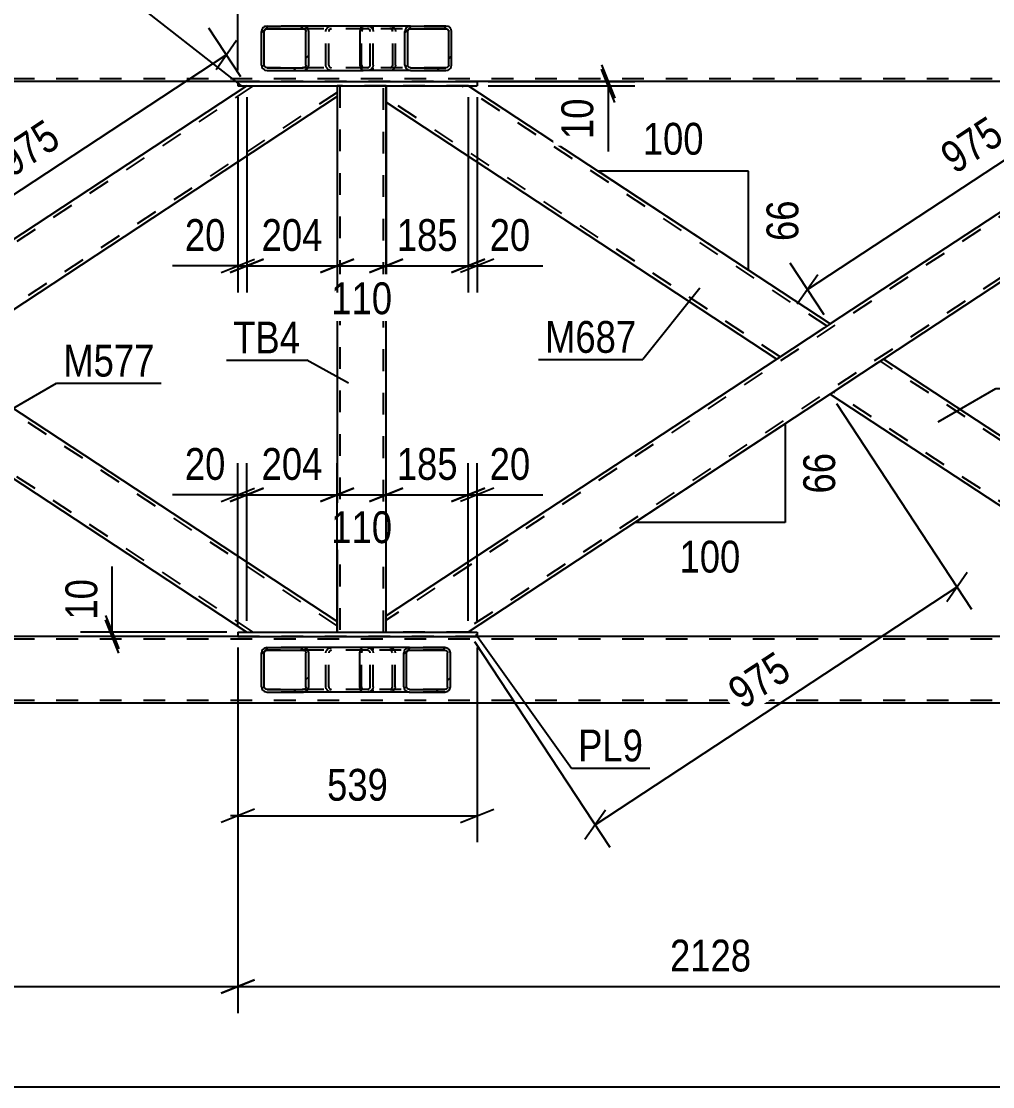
# Model space of a CAD drawing. Header units: millimetres. Extents: x -808 to 381, y -747 to 94.
# Drawn here: x -640.4 to -552.9, y -474.7 to -378.7 of the extents above; entities that cross this region are included whole.
import ezdxf

# ---------------------------------------------------------------- set-up
doc = ezdxf.new("R2010")
doc.units = ezdxf.units.MM
doc.linetypes.add('DXK_LINE_DOT2', pattern=[3.9198, 1.9599, -1.9599])
doc.styles.add('Arial Narrow', font='ARIALN.TTF', dxfattribs={"height": 0.2})

# ---------------------------------------------------------------- blocks, each defined once
blk = doc.blocks.new('Part-232923327-73583 - 73514')
at = {"linetype": 'Continuous'}
h = blk.add_hatch(dxfattribs=at)
h.set_pattern_fill('', scale=0.7, style=0, pattern_type=0)
h.set_pattern_definition([(45, (-605.8997, -438.8263), (-1.57154, 1.57154), [])])
h.paths.add_polyline_path([(-605.938, -438.643), (-605.9, -438.826), (-605.791, -438.982), (-605.628, -439.086), (-605.435, -439.123), (-602.251, -439.123), (-602.059, -439.086), (-601.895, -438.982), (-601.786, -438.826), (-601.748, -438.643), (-601.748, -435.603), (-601.786, -435.419), (-601.895, -435.263), (-602.059, -435.159), (-602.251, -435.123), (-605.435, -435.123), (-605.628, -435.159), (-605.791, -435.263), (-605.9, -435.419), (-605.938, -435.603)])
h.paths.add_polyline_path([(-605.667, -435.511), (-605.613, -435.433), (-605.531, -435.381), (-605.435, -435.363), (-602.251, -435.363), (-602.155, -435.381), (-602.073, -435.433), (-602.019, -435.511), (-602, -435.603), (-602, -438.643), (-602.019, -438.734), (-602.073, -438.812), (-602.155, -438.864), (-602.251, -438.883), (-605.435, -438.883), (-605.531, -438.864), (-605.613, -438.812), (-605.667, -438.734), (-605.687, -438.643), (-605.687, -435.603)])
at = {"color": 2, "linetype": 'Continuous'}
for p, q in [((-609.889, -435.603), (-609.868, -435.419)), ((-609.889, -438.643), (-609.889, -435.603)), ((-609.868, -435.419), (-609.81, -435.263)), ((-609.81, -435.263), (-609.722, -435.159)), ((-609.722, -435.159), (-609.618, -435.123)), ((-605.435, -435.123), (-609.618, -435.123)), ((-605.9, -435.419), (-605.938, -435.603)), ((-605.938, -438.643), (-605.938, -435.603)), ((-605.687, -435.603), (-605.667, -435.511)), ((-605.687, -438.643), (-605.687, -435.603)), ((-605.667, -435.511), (-605.613, -435.433)), ((-605.435, -435.123), (-605.628, -435.159)), ((-605.613, -435.433), (-605.531, -435.381)), ((-605.531, -435.381), (-605.435, -435.363)), ((-605.435, -435.123), (-602.251, -435.123)), ((-605.435, -435.363), (-602.251, -435.363)), ((-602.059, -435.159), (-602.251, -435.123)), ((-602.251, -435.363), (-602.155, -435.381)), ((-602.155, -435.381), (-602.073, -435.433)), ((-602.073, -435.433), (-602.019, -435.511)), ((-602.019, -435.511), (-602, -435.603)), ((-602, -438.643), (-602, -435.603)), ((-601.748, -435.603), (-601.786, -435.419)), ((-601.748, -438.643), (-601.748, -435.603)), ((-609.868, -438.826), (-609.889, -438.643)), ((-609.81, -438.982), (-609.868, -438.826)), ((-609.722, -439.086), (-609.81, -438.982)), ((-609.618, -439.123), (-609.722, -439.086)), ((-605.435, -439.123), (-609.618, -439.123)), ((-605.938, -438.643), (-605.9, -438.826)), ((-605.667, -438.734), (-605.687, -438.643)), ((-605.613, -438.812), (-605.667, -438.734)), ((-605.628, -439.086), (-605.435, -439.123)), ((-605.531, -438.864), (-605.613, -438.812)), ((-605.435, -438.883), (-605.531, -438.864)), ((-605.435, -438.883), (-602.251, -438.883)), ((-605.435, -439.123), (-602.251, -439.123)), ((-602.155, -438.864), (-602.251, -438.883)), ((-602.251, -439.123), (-602.059, -439.086)), ((-602.073, -438.812), (-602.155, -438.864)), ((-602.019, -438.734), (-602.073, -438.812)), ((-602, -438.643), (-602.019, -438.734)), ((-601.786, -438.826), (-601.748, -438.643))]:
    blk.add_line(p, q, dxfattribs=at)
at = {"color": 7, "linetype": 'DXK_LINE_DOT2'}
for p, q in [((-609.743, -435.511), (-609.754, -435.603)), ((-609.754, -438.643), (-609.754, -435.603)), ((-609.714, -435.433), (-609.743, -435.511)), ((-609.67, -435.381), (-609.714, -435.433)), ((-609.618, -435.363), (-609.67, -435.381)), ((-602.251, -435.363), (-609.618, -435.363)), ((-608.706, -435.363), (-608.706, -435.123)), ((-607.215, -435.123), (-607.023, -435.159)), ((-607.119, -435.381), (-607.215, -435.363)), ((-607.037, -435.433), (-607.119, -435.381)), ((-606.983, -435.511), (-607.037, -435.433)), ((-606.964, -435.603), (-606.983, -435.511)), ((-606.964, -438.643), (-606.964, -435.603)), ((-606.751, -435.419), (-606.712, -435.603)), ((-606.712, -438.643), (-606.712, -435.603)), ((-602.251, -435.123), (-605.435, -435.123)), ((-609.754, -438.643), (-609.743, -438.734)), ((-609.743, -438.734), (-609.714, -438.812)), ((-609.714, -438.812), (-609.67, -438.864)), ((-609.67, -438.864), (-609.618, -438.883)), ((-602.251, -438.883), (-609.618, -438.883)), ((-608.706, -439.123), (-608.706, -438.883)), ((-607.215, -438.883), (-607.119, -438.864)), ((-607.023, -439.086), (-607.215, -439.123)), ((-607.119, -438.864), (-607.037, -438.812)), ((-607.037, -438.812), (-606.983, -438.734)), ((-606.983, -438.734), (-606.964, -438.643)), ((-606.712, -438.643), (-606.751, -438.826)), ((-602.251, -439.123), (-605.435, -439.123))]:
    blk.add_line(p, q, dxfattribs=at)
for centre, start, end in [((-607.201, -435.618), 23.84941, 68.80591), ((-607.201, -438.627), 291.1941, 336.1506)]:
    blk.add_arc(centre, 0.492, start, end, dxfattribs=at)
at = {"color": 2, "linetype": 'Continuous'}
for centre, start, end in [((-605.45, -435.618), 111.1941, 156.1506), ((-602.236, -435.618), 23.84941, 68.80591), ((-605.45, -438.627), 203.84941, 248.80591), ((-602.236, -438.627), 291.1941, 336.1506)]:
    blk.add_arc(centre, 0.492, start, end, dxfattribs=at)
blk = doc.blocks.new('Part-232923327-73606 - 73514')
at = {"color": 7, "linetype": 'DXK_LINE_DOT2'}
for p, q in [((-607.53, -384.524), (-607.53, -385.978)), ((-600.134, -384.524), (-607.53, -384.524)), ((-567.831, -406.155), (-600.716, -384.524)), ((-572.052, -408.932), (-607.53, -385.595)), ((-567.584, -405.993), (-568.122, -406.347)), ((-572.052, -408.932), (-572.03, -408.917))]:
    blk.add_line(p, q, dxfattribs=at)
at = {"color": 2, "linetype": 'Continuous'}
for p, q in [((-567.539, -405.964), (-600.134, -384.524)), ((-607.53, -385.978), (-572.343, -409.123)), ((-567.539, -405.964), (-568.122, -406.347)), ((-568.122, -406.347), (-572.343, -409.123))]:
    blk.add_line(p, q, dxfattribs=at)
blk = doc.blocks.new('Part-232923327-73547 - 73514')
at = {"color": 7, "linetype": 'DXK_LINE_DOT2'}
for p, q in [((-534.363, -384.524), (-607.53, -432.652)), ((-525.92, -384.524), (-600.715, -433.723)), ((-525.337, -384.524), (-534.945, -384.524)), ((-567.539, -405.964), (-572.343, -409.123)), ((-562.736, -409.123), (-567.539, -412.283)), ((-607.53, -433.723), (-607.53, -432.268)), ((-600.133, -433.723), (-607.53, -433.723))]:
    blk.add_line(p, q, dxfattribs=at)
at = {"color": 2, "linetype": 'Continuous'}
for p, q in [((-534.945, -384.524), (-567.539, -405.964)), ((-525.337, -384.524), (-562.736, -409.123)), ((-572.343, -409.123), (-607.53, -432.268)), ((-567.539, -412.283), (-600.133, -433.723))]:
    blk.add_line(p, q, dxfattribs=at)
blk = doc.blocks.new('Part-232923327-73548 - 73514')
at = {"color": 2, "linetype": 'Continuous'}
for p, q in [((-563.318, -409.506), (-567.539, -412.283)), ((-562.736, -409.123), (-563.318, -409.506)), ((-525.338, -433.723), (-562.736, -409.123)), ((-567.539, -412.283), (-534.946, -433.723))]:
    blk.add_line(p, q, dxfattribs=at)
at = {"color": 7, "linetype": 'DXK_LINE_DOT2'}
for p, q in [((-525.92, -433.723), (-563.027, -409.315)), ((-567.248, -412.092), (-567.226, -412.077)), ((-534.364, -433.723), (-567.248, -412.092)), ((-525.338, -433.723), (-534.946, -433.723))]:
    blk.add_line(p, q, dxfattribs=at)
blk = doc.blocks.new('Part-232923327-73549 - 73514')
at = {"color": 7, "linetype": 'DXK_LINE_DOT2'}
for p, q in [((-619.497, -384.524), (-694.293, -433.723)), ((-620.079, -384.524), (-611.93, -384.524)), ((-611.93, -384.524), (-611.93, -385.483)), ((-611.93, -385.1), (-685.849, -433.723)), ((-652.674, -405.964), (-657.478, -409.123)), ((-647.87, -409.123), (-652.674, -412.283)), ((-685.267, -433.723), (-694.875, -433.723))]:
    blk.add_line(p, q, dxfattribs=at)
at = {"color": 2, "linetype": 'Continuous'}
for p, q in [((-620.079, -384.524), (-652.674, -405.964)), ((-611.93, -385.483), (-647.87, -409.123)), ((-657.478, -409.123), (-694.875, -433.723)), ((-652.674, -412.283), (-685.267, -433.723))]:
    blk.add_line(p, q, dxfattribs=at)
blk = doc.blocks.new('Part-232923327-73550 - 73514')
at = {"color": 2, "linetype": 'Continuous'}
for p, q in [((-648.452, -409.507), (-652.674, -412.283)), ((-647.87, -409.123), (-648.452, -409.507)), ((-611.93, -432.764), (-647.87, -409.123)), ((-652.674, -412.283), (-620.08, -433.723))]:
    blk.add_line(p, q, dxfattribs=at)
at = {"color": 7, "linetype": 'DXK_LINE_DOT2'}
for p, q in [((-611.93, -433.147), (-648.161, -409.315)), ((-652.383, -412.092), (-652.36, -412.077)), ((-619.498, -433.723), (-652.383, -412.092)), ((-611.93, -433.723), (-611.93, -432.764)), ((-620.08, -433.723), (-611.93, -433.723))]:
    blk.add_line(p, q, dxfattribs=at)
blk = doc.blocks.new('Part-232923327-73553 - 73514')
at = {"color": 2, "linetype": 'Continuous'}
for p, q in [((-611.93, -384.524), (-611.93, -433.723)), ((-607.53, -433.723), (-607.53, -384.524))]:
    blk.add_line(p, q, dxfattribs=at)
at = {"color": 7, "linetype": 'DXK_LINE_DOT2'}
for p, q in [((-607.53, -384.524), (-611.93, -384.524)), ((-611.69, -384.524), (-611.69, -433.723)), ((-607.77, -433.723), (-607.77, -384.524)), ((-611.93, -433.723), (-607.53, -433.723))]:
    blk.add_line(p, q, dxfattribs=at)
blk = doc.blocks.new('Part-232923327-73558 - 73514')
at = {"linetype": 'Continuous'}
h = blk.add_hatch(dxfattribs=at)
h.set_pattern_fill('', scale=0.7, style=0, pattern_type=0)
h.set_pattern_definition([(45, (-618.7207, -382.8274), (-1.57154, 1.57154), [])])
h.paths.add_polyline_path([(-618.76, -382.644), (-618.721, -382.827), (-618.61, -382.983), (-618.444, -383.087), (-618.249, -383.124), (-615.014, -383.124), (-614.818, -383.087), (-614.652, -382.983), (-614.542, -382.827), (-614.503, -382.644), (-614.503, -379.604), (-614.542, -379.42), (-614.652, -379.264), (-614.818, -379.16), (-615.014, -379.124), (-618.249, -379.124), (-618.444, -379.16), (-618.61, -379.264), (-618.721, -379.42), (-618.76, -379.604)])
h.paths.add_polyline_path([(-618.485, -379.512), (-618.429, -379.434), (-618.347, -379.382), (-618.249, -379.364), (-615.014, -379.364), (-614.916, -379.382), (-614.833, -379.434), (-614.778, -379.512), (-614.758, -379.604), (-614.758, -382.644), (-614.778, -382.736), (-614.833, -382.813), (-614.916, -382.865), (-615.014, -382.884), (-618.249, -382.884), (-618.347, -382.865), (-618.429, -382.813), (-618.485, -382.736), (-618.504, -382.644), (-618.504, -379.604)])
at = {"color": 2, "linetype": 'Continuous'}
for p, q in [((-618.721, -379.42), (-618.76, -379.604)), ((-618.76, -382.644), (-618.76, -379.604)), ((-618.504, -379.604), (-618.485, -379.512)), ((-618.504, -382.644), (-618.504, -379.604)), ((-618.485, -379.512), (-618.429, -379.434)), ((-618.249, -379.124), (-618.444, -379.16)), ((-618.429, -379.434), (-618.347, -379.382)), ((-618.347, -379.382), (-618.249, -379.364)), ((-618.249, -379.124), (-615.014, -379.124)), ((-618.249, -379.364), (-615.014, -379.364)), ((-609.603, -379.124), (-615.014, -379.124)), ((-614.818, -379.16), (-615.014, -379.124)), ((-615.014, -379.364), (-614.916, -379.382)), ((-614.916, -379.382), (-614.833, -379.434)), ((-614.833, -379.434), (-614.778, -379.512)), ((-614.778, -379.512), (-614.758, -379.604)), ((-614.758, -382.644), (-614.758, -379.604)), ((-614.503, -379.604), (-614.542, -379.42)), ((-614.503, -382.644), (-614.503, -379.604)), ((-618.76, -382.644), (-618.721, -382.827)), ((-618.485, -382.736), (-618.504, -382.644)), ((-618.429, -382.813), (-618.485, -382.736)), ((-618.347, -382.865), (-618.429, -382.813)), ((-618.249, -382.884), (-618.347, -382.865)), ((-618.249, -382.884), (-615.014, -382.884)), ((-614.916, -382.865), (-615.014, -382.884)), ((-614.833, -382.813), (-614.916, -382.865)), ((-614.778, -382.736), (-614.833, -382.813)), ((-614.758, -382.644), (-614.778, -382.736)), ((-614.542, -382.827), (-614.503, -382.644)), ((-618.444, -383.087), (-618.249, -383.124)), ((-618.249, -383.124), (-615.014, -383.124)), ((-615.014, -383.124), (-614.818, -383.087)), ((-615.014, -383.124), (-609.603, -383.124))]:
    blk.add_line(p, q, dxfattribs=at)
at = {"color": 7, "linetype": 'DXK_LINE_DOT2'}
for p, q in [((-615.014, -379.124), (-618.249, -379.124)), ((-609.217, -379.364), (-618.249, -379.364)), ((-612.963, -379.604), (-612.924, -379.42)), ((-612.963, -382.644), (-612.963, -379.604)), ((-612.688, -379.512), (-612.707, -379.604)), ((-612.707, -382.644), (-612.707, -379.604)), ((-612.632, -379.434), (-612.688, -379.512)), ((-612.647, -379.16), (-612.452, -379.124)), ((-612.632, -379.434), (-612.61, -379.42)), ((-612.61, -379.42), (-612.549, -379.382)), ((-612.549, -379.382), (-612.452, -379.364)), ((-609.217, -379.124), (-609.603, -379.124)), ((-609.217, -379.124), (-609.021, -379.16)), ((-609.119, -379.382), (-609.217, -379.364)), ((-609.036, -379.434), (-609.119, -379.382)), ((-608.981, -379.512), (-609.036, -379.434)), ((-608.961, -379.604), (-608.981, -379.512)), ((-608.961, -382.644), (-608.961, -379.604)), ((-608.745, -379.42), (-608.706, -379.604)), ((-608.706, -382.644), (-608.706, -379.604)), ((-609.217, -382.884), (-618.249, -382.884)), ((-612.924, -382.827), (-612.963, -382.644)), ((-612.707, -382.644), (-612.688, -382.736)), ((-612.688, -382.736), (-612.632, -382.813)), ((-612.632, -382.813), (-612.61, -382.827)), ((-612.61, -382.827), (-612.549, -382.865)), ((-612.549, -382.865), (-612.452, -382.884)), ((-609.217, -382.884), (-609.119, -382.865)), ((-609.119, -382.865), (-609.036, -382.813)), ((-609.036, -382.813), (-608.981, -382.736)), ((-608.981, -382.736), (-608.961, -382.644)), ((-608.706, -382.644), (-608.745, -382.827)), ((-618.249, -383.124), (-615.014, -383.124)), ((-612.452, -383.124), (-612.647, -383.087)), ((-609.217, -383.124), (-609.603, -383.124)), ((-609.021, -383.087), (-609.217, -383.124))]:
    blk.add_line(p, q, dxfattribs=at)
at = {"color": 2, "linetype": 'Continuous'}
for centre, start, end in [((-618.268, -379.624), 110.75832, 155.68005), ((-614.994, -379.624), 24.31996, 69.24169), ((-618.268, -382.623), 204.31996, 249.24169), ((-614.994, -382.623), 290.75832, 335.68005)]:
    blk.add_arc(centre, 0.496, start, end, dxfattribs=at)
at = {"color": 7, "linetype": 'DXK_LINE_DOT2'}
for centre, start, end in [((-612.471, -379.624), 110.75832, 155.68005), ((-609.197, -379.624), 24.31996, 69.24169), ((-612.471, -382.623), 204.31996, 249.24169), ((-609.197, -382.623), 290.75832, 335.68005)]:
    blk.add_arc(centre, 0.496, start, end, dxfattribs=at)
blk = doc.blocks.new('Part-232923327-73564 - 73514')
at = {"linetype": 'Continuous'}
h = blk.add_hatch(dxfattribs=at)
h.set_pattern_fill('', scale=0.7, style=0, pattern_type=0)
h.set_pattern_definition([(45, (-605.8001, -382.8274), (-1.57154, 1.57154), [])])
h.paths.add_polyline_path([(-605.838, -382.644), (-605.8, -382.827), (-605.691, -382.983), (-605.528, -383.087), (-605.335, -383.124), (-602.146, -383.124), (-601.953, -383.087), (-601.79, -382.983), (-601.68, -382.827), (-601.642, -382.644), (-601.642, -379.604), (-601.68, -379.42), (-601.79, -379.264), (-601.953, -379.16), (-602.146, -379.124), (-605.335, -379.124), (-605.528, -379.16), (-605.691, -379.264), (-605.8, -379.42), (-605.838, -379.604)])
h.paths.add_polyline_path([(-605.568, -379.512), (-605.513, -379.434), (-605.431, -379.382), (-605.335, -379.364), (-602.146, -379.364), (-602.049, -379.382), (-601.968, -379.434), (-601.913, -379.512), (-601.894, -379.604), (-601.894, -382.644), (-601.913, -382.736), (-601.968, -382.813), (-602.049, -382.865), (-602.146, -382.884), (-605.335, -382.884), (-605.431, -382.865), (-605.513, -382.813), (-605.568, -382.736), (-605.587, -382.644), (-605.587, -379.604)])
at = {"color": 2, "linetype": 'Continuous'}
for p, q in [((-609.873, -379.604), (-609.852, -379.42)), ((-609.873, -382.644), (-609.873, -379.604)), ((-609.852, -379.42), (-609.794, -379.264)), ((-609.794, -379.264), (-609.706, -379.16)), ((-609.706, -379.16), (-609.603, -379.124)), ((-605.335, -379.124), (-609.603, -379.124)), ((-605.8, -379.42), (-605.838, -379.604)), ((-605.838, -382.644), (-605.838, -379.604)), ((-605.587, -379.604), (-605.568, -379.512)), ((-605.587, -382.644), (-605.587, -379.604)), ((-605.568, -379.512), (-605.513, -379.434)), ((-605.335, -379.124), (-605.528, -379.16)), ((-605.513, -379.434), (-605.431, -379.382)), ((-605.431, -379.382), (-605.335, -379.364)), ((-605.335, -379.124), (-602.146, -379.124)), ((-605.335, -379.364), (-602.146, -379.364)), ((-601.953, -379.16), (-602.146, -379.124)), ((-602.146, -379.364), (-602.049, -379.382)), ((-602.049, -379.382), (-601.968, -379.434)), ((-601.968, -379.434), (-601.913, -379.512)), ((-601.913, -379.512), (-601.894, -379.604)), ((-601.894, -382.644), (-601.894, -379.604)), ((-601.642, -379.604), (-601.68, -379.42)), ((-601.642, -382.644), (-601.642, -379.604)), ((-609.852, -382.827), (-609.873, -382.644)), ((-609.794, -382.983), (-609.852, -382.827)), ((-605.838, -382.644), (-605.8, -382.827)), ((-605.568, -382.736), (-605.587, -382.644)), ((-605.513, -382.813), (-605.568, -382.736)), ((-605.431, -382.865), (-605.513, -382.813)), ((-605.335, -382.884), (-605.431, -382.865)), ((-605.335, -382.884), (-602.146, -382.884)), ((-602.049, -382.865), (-602.146, -382.884)), ((-601.968, -382.813), (-602.049, -382.865)), ((-601.913, -382.736), (-601.968, -382.813)), ((-601.894, -382.644), (-601.913, -382.736)), ((-601.68, -382.827), (-601.642, -382.644)), ((-609.706, -383.087), (-609.794, -382.983)), ((-609.603, -383.124), (-609.706, -383.087)), ((-605.335, -383.124), (-609.603, -383.124)), ((-605.528, -383.087), (-605.335, -383.124)), ((-605.335, -383.124), (-602.146, -383.124)), ((-602.146, -383.124), (-601.953, -383.087))]:
    blk.add_line(p, q, dxfattribs=at)
at = {"color": 7, "linetype": 'DXK_LINE_DOT2'}
for p, q in [((-609.728, -379.512), (-609.738, -379.604)), ((-609.738, -382.644), (-609.738, -379.604)), ((-609.699, -379.434), (-609.728, -379.512)), ((-609.655, -379.382), (-609.699, -379.434)), ((-609.603, -379.364), (-609.655, -379.382)), ((-602.146, -379.364), (-609.603, -379.364)), ((-608.706, -379.364), (-608.706, -379.124)), ((-607.196, -379.124), (-607.004, -379.16)), ((-607.1, -379.382), (-607.196, -379.364)), ((-607.018, -379.434), (-607.1, -379.382)), ((-606.964, -379.512), (-607.018, -379.434)), ((-606.945, -379.604), (-606.964, -379.512)), ((-606.945, -382.644), (-606.945, -379.604)), ((-606.731, -379.42), (-606.693, -379.604)), ((-606.693, -382.644), (-606.693, -379.604)), ((-602.146, -379.124), (-605.335, -379.124)), ((-609.738, -382.644), (-609.728, -382.736)), ((-609.728, -382.736), (-609.699, -382.813)), ((-609.699, -382.813), (-609.655, -382.865)), ((-609.655, -382.865), (-609.603, -382.884)), ((-602.146, -382.884), (-609.603, -382.884)), ((-608.706, -383.124), (-608.706, -382.884)), ((-607.196, -382.884), (-607.1, -382.865)), ((-607.1, -382.865), (-607.018, -382.813)), ((-607.018, -382.813), (-606.964, -382.736)), ((-606.964, -382.736), (-606.945, -382.644)), ((-606.693, -382.644), (-606.731, -382.827)), ((-607.004, -383.087), (-607.196, -383.124)), ((-602.146, -383.124), (-605.335, -383.124))]:
    blk.add_line(p, q, dxfattribs=at)
for centre, start, end in [((-607.181, -379.619), 23.89515, 68.84869), ((-607.181, -382.628), 291.15132, 336.10486)]:
    blk.add_arc(centre, 0.492, start, end, dxfattribs=at)
at = {"color": 2, "linetype": 'Continuous'}
for centre, start, end in [((-605.35, -379.619), 111.15132, 156.10486), ((-602.131, -379.619), 23.89515, 68.84869), ((-605.35, -382.628), 203.89515, 248.84869), ((-602.131, -382.628), 291.15132, 336.10486)]:
    blk.add_arc(centre, 0.492, start, end, dxfattribs=at)
blk = doc.blocks.new('Part-232923327-73576 - 73514')
at = {"linetype": 'Continuous'}
h = blk.add_hatch(dxfattribs=at)
h.set_pattern_fill('', scale=0.7, style=0, pattern_type=0)
h.set_pattern_definition([(45, (-618.7203, -438.8263), (-1.57154, 1.57154), [])])
h.paths.add_polyline_path([(-618.759, -438.643), (-618.72, -438.826), (-618.61, -438.982), (-618.444, -439.086), (-618.248, -439.123), (-615.013, -439.123), (-614.818, -439.086), (-614.652, -438.982), (-614.541, -438.826), (-614.502, -438.643), (-614.502, -435.603), (-614.541, -435.419), (-614.652, -435.263), (-614.818, -435.159), (-615.013, -435.123), (-618.248, -435.123), (-618.444, -435.159), (-618.61, -435.263), (-618.72, -435.419), (-618.759, -435.603)])
h.paths.add_polyline_path([(-618.484, -435.511), (-618.429, -435.433), (-618.346, -435.381), (-618.248, -435.363), (-615.013, -435.363), (-614.916, -435.381), (-614.833, -435.433), (-614.777, -435.511), (-614.758, -435.603), (-614.758, -438.643), (-614.777, -438.734), (-614.833, -438.812), (-614.916, -438.864), (-615.013, -438.883), (-618.248, -438.883), (-618.346, -438.864), (-618.429, -438.812), (-618.484, -438.734), (-618.504, -438.643), (-618.504, -435.603)])
at = {"color": 2, "linetype": 'Continuous'}
for p, q in [((-618.72, -435.419), (-618.759, -435.603)), ((-618.759, -438.643), (-618.759, -435.603)), ((-618.504, -435.603), (-618.484, -435.511)), ((-618.504, -438.643), (-618.504, -435.603)), ((-618.484, -435.511), (-618.429, -435.433)), ((-618.248, -435.123), (-618.444, -435.159)), ((-618.429, -435.433), (-618.346, -435.381)), ((-618.346, -435.381), (-618.248, -435.363)), ((-618.248, -435.123), (-615.013, -435.123)), ((-618.248, -435.363), (-615.013, -435.363)), ((-609.618, -435.123), (-615.013, -435.123)), ((-614.818, -435.159), (-615.013, -435.123)), ((-615.013, -435.363), (-614.916, -435.381)), ((-614.916, -435.381), (-614.833, -435.433)), ((-614.833, -435.433), (-614.777, -435.511)), ((-614.777, -435.511), (-614.758, -435.603)), ((-614.758, -438.643), (-614.758, -435.603)), ((-614.502, -435.603), (-614.541, -435.419)), ((-614.502, -438.643), (-614.502, -435.603)), ((-618.759, -438.643), (-618.72, -438.826)), ((-618.484, -438.734), (-618.504, -438.643)), ((-618.429, -438.812), (-618.484, -438.734)), ((-618.444, -439.086), (-618.248, -439.123)), ((-618.346, -438.864), (-618.429, -438.812)), ((-618.248, -438.883), (-618.346, -438.864)), ((-618.248, -438.883), (-615.013, -438.883)), ((-618.248, -439.123), (-615.013, -439.123)), ((-614.916, -438.864), (-615.013, -438.883)), ((-615.013, -439.123), (-614.818, -439.086)), ((-609.618, -439.123), (-615.013, -439.123)), ((-614.833, -438.812), (-614.916, -438.864)), ((-614.777, -438.734), (-614.833, -438.812)), ((-614.758, -438.643), (-614.777, -438.734)), ((-614.541, -438.826), (-614.502, -438.643))]:
    blk.add_line(p, q, dxfattribs=at)
at = {"color": 7, "linetype": 'DXK_LINE_DOT2'}
for p, q in [((-615.013, -435.123), (-618.248, -435.123)), ((-609.217, -435.363), (-618.248, -435.363)), ((-612.963, -435.603), (-612.924, -435.419)), ((-612.963, -438.643), (-612.963, -435.603)), ((-612.688, -435.511), (-612.707, -435.603)), ((-612.707, -438.643), (-612.707, -435.603)), ((-612.632, -435.433), (-612.688, -435.511)), ((-612.647, -435.159), (-612.452, -435.123)), ((-612.55, -435.381), (-612.632, -435.433)), ((-612.452, -435.363), (-612.55, -435.381)), ((-609.217, -435.123), (-609.618, -435.123)), ((-609.217, -435.123), (-609.021, -435.159)), ((-609.119, -435.381), (-609.217, -435.363)), ((-609.036, -435.433), (-609.119, -435.381)), ((-608.981, -435.511), (-609.036, -435.433)), ((-608.961, -435.603), (-608.981, -435.511)), ((-608.961, -438.643), (-608.961, -435.603)), ((-608.745, -435.419), (-608.706, -435.603)), ((-608.706, -438.643), (-608.706, -435.603)), ((-609.217, -438.883), (-618.248, -438.883)), ((-615.013, -439.123), (-618.248, -439.123)), ((-612.924, -438.826), (-612.963, -438.643)), ((-612.707, -438.643), (-612.688, -438.734)), ((-612.688, -438.734), (-612.632, -438.812)), ((-612.452, -439.123), (-612.647, -439.086)), ((-612.632, -438.812), (-612.61, -438.826)), ((-612.61, -438.826), (-612.55, -438.864)), ((-612.55, -438.864), (-612.452, -438.883)), ((-609.217, -439.123), (-609.618, -439.123)), ((-609.217, -438.883), (-609.119, -438.864)), ((-609.021, -439.086), (-609.217, -439.123)), ((-609.119, -438.864), (-609.036, -438.812)), ((-609.036, -438.812), (-608.981, -438.734)), ((-608.981, -438.734), (-608.961, -438.643)), ((-608.706, -438.643), (-608.745, -438.826))]:
    blk.add_line(p, q, dxfattribs=at)
at = {"color": 2, "linetype": 'Continuous'}
for centre, start, end in [((-618.268, -435.623), 110.75832, 155.68005), ((-614.994, -435.623), 24.31996, 69.24169), ((-618.268, -438.622), 204.31996, 249.24169), ((-614.994, -438.622), 290.75832, 335.68005)]:
    blk.add_arc(centre, 0.496, start, end, dxfattribs=at)
at = {"color": 7, "linetype": 'DXK_LINE_DOT2'}
for centre, start, end in [((-612.471, -435.623), 110.75832, 155.68005), ((-609.197, -435.623), 24.31996, 69.24169), ((-612.471, -438.622), 204.31996, 249.24169), ((-609.197, -438.622), 290.75832, 335.68005)]:
    blk.add_arc(centre, 0.496, start, end, dxfattribs=at)
blk = doc.blocks.new('Part-232923327-73630 - 73514')
at = {"color": 2, "linetype": 'Continuous'}
for p, q in [((-620.879, -384.124), (-620.879, -384.524)), ((-620.879, -384.124), (-599.334, -384.124)), ((-620.879, -384.524), (-599.334, -384.524)), ((-599.334, -384.124), (-599.334, -384.524))]:
    blk.add_line(p, q, dxfattribs=at)
blk = doc.blocks.new('Part-232923327-73633 - 73514')
at = {"color": 2, "linetype": 'Continuous'}
for p, q in [((-620.88, -433.723), (-620.88, -434.123)), ((-620.88, -433.723), (-599.333, -433.723)), ((-599.333, -433.723), (-599.333, -434.123)), ((-620.88, -434.123), (-599.333, -434.123))]:
    blk.add_line(p, q, dxfattribs=at)
blk = doc.blocks.new('Part-232923327-73678 - 73514')
at = {"color": 7, "linetype": 'DXK_LINE_DOT2'}
for p, q in [((-82.585, -434.363), (-759.246, -434.363)), ((-599.333, -434.123), (-620.88, -434.123)), ((-82.585, -439.883), (-759.246, -439.883))]:
    blk.add_line(p, q, dxfattribs=at)
at = {"color": 2, "linetype": 'Continuous'}
for p, q in [((-620.88, -434.123), (-684.467, -434.123)), ((-535.746, -434.123), (-599.333, -434.123)), ((-82.585, -440.123), (-755.246, -440.123))]:
    blk.add_line(p, q, dxfattribs=at)
blk = doc.blocks.new('Part-232923327-73679 - 73514')
at = {"color": 7, "linetype": 'DXK_LINE_DOT2'}
for p, q in [((-82.585, -383.884), (-752.861, -383.884)), ((-599.334, -384.124), (-620.879, -384.124))]:
    blk.add_line(p, q, dxfattribs=at)
at = {"color": 2, "linetype": 'Continuous'}
for p, q in [((-620.879, -384.124), (-684.468, -384.124)), ((-535.745, -384.124), (-599.334, -384.124))]:
    blk.add_line(p, q, dxfattribs=at)
blk = doc.blocks.new('StraightDimension-232923327-97290 - 73514')
at = {"color": 7, "linetype": 'Continuous'}
for p, q in [((-620.88, -435.123), (-620.88, -468.044)), ((-622.38, -466.244), (-619.38, -465.044)), ((-706.015, -465.644), (-620.88, -465.644))]:
    blk.add_line(p, q, dxfattribs=at)
blk = doc.blocks.new('StraightDimension-232923327-97582 - 73514')
at = {"color": 7, "linetype": 'Continuous'}
for p, q in [((-611.93, -432.723), (-611.93, -418.956)), ((-607.53, -432.723), (-607.53, -418.956)), ((-613.43, -421.956), (-610.43, -420.756)), ((-606.03, -420.756), (-609.03, -421.956)), ((-611.93, -421.356), (-607.53, -421.356))]:
    blk.add_line(p, q, dxfattribs=at)
at = {"color": 0}
blk.add_wipeout([(-606.388, -426.306), (-606.388, -422.106), (-613.072, -422.106), (-613.072, -426.306)], dxfattribs=at)
at = {"color": 3, "style": 'Arial Narrow'}
blk.add_text('110', height=2.8633, dxfattribs=at).set_placement((-612.472, -425.706))
blk = doc.blocks.new('AngleDimension-232923327-141902 - 73514')
at = {"color": 7, "linetype": 'Continuous'}
for p, q in [((-571.603, -414.957), (-585.138, -423.859)), ((-571.603, -414.957), (-571.603, -423.859)), ((-574.711, -417.001), (-585.138, -423.859)), ((-571.603, -423.859), (-585.138, -423.859))]:
    blk.add_line(p, q, dxfattribs=at)
at = {"color": 0}
for points in [[(-566.503, -416.98), (-570.703, -416.98), (-570.703, -421.836), (-566.503, -421.836)], [(-575.028, -428.959), (-575.028, -424.759), (-581.713, -424.759), (-581.713, -428.959)]]:
    blk.add_wipeout(points, dxfattribs=at)
at = {"color": 3, "style": 'Arial Narrow'}
blk.add_text('66', height=2.8633, rotation=90.00021, dxfattribs=at).set_placement((-567.103, -421.236))
blk.add_text('100', height=2.8633, dxfattribs=at).set_placement((-581.113, -428.359))
blk = doc.blocks.new('StraightDimension-232923327-97584 - 73514')
at = {"color": 7, "linetype": 'Continuous'}
for p, q in [((-620.88, -433.123), (-620.88, -418.506)), ((-620.08, -432.723), (-620.08, -418.506)), ((-622.38, -421.956), (-619.38, -420.756)), ((-618.58, -420.756), (-621.58, -421.956)), ((-620.88, -421.356), (-626.787, -421.356)), ((-620.88, -421.356), (-626.787, -421.356)), ((-620.88, -421.356), (-620.08, -421.356))]:
    blk.add_line(p, q, dxfattribs=at)
at = {"color": 0}
blk.add_wipeout([(-621.405, -420.606), (-621.405, -416.406), (-626.262, -416.406), (-626.262, -420.606)], dxfattribs=at)
at = {"color": 3, "style": 'Arial Narrow'}
blk.add_text('20', height=2.8633, dxfattribs=at).set_placement((-625.662, -420.006))
blk = doc.blocks.new('StraightDimension-232923327-100244 - 73514')
at = {"color": 7, "linetype": 'Continuous'}
for p, q in [((-620.629, -383.688), (-623.496, -379.329)), ((-622.854, -383.036), (-621.007, -380.384)), ((-654.524, -403.15), (-621.93, -381.71)), ((-653.223, -405.128), (-656.091, -400.769)), ((-653.601, -401.824), (-655.448, -404.476))]:
    blk.add_line(p, q, dxfattribs=at)
at = {"color": 0}
blk.add_wipeout([(-635.847, -389.967), (-638.155, -386.458), (-643.74, -390.131), (-641.432, -393.64)], dxfattribs=at)
at = {"color": 3, "style": 'Arial Narrow'}
blk.add_text('975', height=2.8633, rotation=33.33468, dxfattribs=at).set_placement((-641.26, -392.809))
blk = doc.blocks.new('StraightDimension-232923327-97628 - 73514')
at = {"color": 7, "linetype": 'Continuous'}
for p, q in [((-607.53, -385.524), (-607.53, -403.134)), ((-600.134, -385.524), (-600.134, -403.134)), ((-609.03, -401.334), (-606.03, -400.134)), ((-598.634, -400.134), (-601.634, -401.334)), ((-607.53, -400.734), (-600.134, -400.734))]:
    blk.add_line(p, q, dxfattribs=at)
at = {"color": 0}
blk.add_wipeout([(-600.49, -399.984), (-600.49, -395.784), (-607.174, -395.784), (-607.174, -399.984)], dxfattribs=at)
at = {"color": 3, "style": 'Arial Narrow'}
blk.add_text('185', height=2.8633, dxfattribs=at).set_placement((-606.574, -399.384))
blk = doc.blocks.new('StraightDimension-232923327-97627 - 73514')
at = {"color": 7, "linetype": 'Continuous'}
for p, q in [((-600.134, -385.524), (-600.134, -403.134)), ((-599.334, -385.524), (-599.334, -403.134)), ((-601.634, -401.334), (-598.634, -400.134)), ((-597.834, -400.134), (-600.834, -401.334)), ((-600.134, -400.734), (-599.334, -400.734)), ((-599.334, -400.734), (-593.428, -400.734)), ((-599.334, -400.734), (-593.428, -400.734))]:
    blk.add_line(p, q, dxfattribs=at)
at = {"color": 0}
blk.add_wipeout([(-593.953, -399.984), (-593.953, -395.784), (-598.809, -395.784), (-598.809, -399.984)], dxfattribs=at)
at = {"color": 3, "style": 'Arial Narrow'}
blk.add_text('20', height=2.8633, dxfattribs=at).set_placement((-598.209, -399.384))
blk = doc.blocks.new('StraightDimension-232923327-97181 - 73514')
at = {"color": 7, "linetype": 'Continuous'}
blk.add_line((-620.879, -383.124), (-620.879, -346.563), dxfattribs=at)
blk = doc.blocks.new('StraightDimension-232923327-97182 - 73514')
at = {"color": 7, "linetype": 'Continuous'}
blk.add_line((-620.879, -383.124), (-620.879, -346.563), dxfattribs=at)
blk = doc.blocks.new('StraightDimension-232923327-97289 - 73514')
at = {"color": 7, "linetype": 'Continuous'}
for p, q in [((-620.88, -435.123), (-620.88, -468.044)), ((-619.38, -465.044), (-622.38, -466.244)), ((-620.88, -465.644), (-535.746, -465.644))]:
    blk.add_line(p, q, dxfattribs=at)
at = {"color": 0}
blk.add_wipeout([(-574.057, -464.894), (-574.057, -460.694), (-582.569, -460.694), (-582.569, -464.894)], dxfattribs=at)
at = {"color": 3, "style": 'Arial Narrow'}
blk.add_text('2128', height=2.8633, dxfattribs=at).set_placement((-581.969, -464.294))
blk = doc.blocks.new('StraightDimension-232923327-97478 - 73514')
at = {"color": 7, "linetype": 'Continuous'}
for p, q in [((-620.88, -435.123), (-620.88, -452.662)), ((-599.333, -435.123), (-599.333, -452.662)), ((-619.38, -449.662), (-622.38, -450.862)), ((-600.833, -450.862), (-597.833, -449.662)), ((-620.88, -450.262), (-621.558, -450.262)), ((-620.88, -450.262), (-599.333, -450.262))]:
    blk.add_line(p, q, dxfattribs=at)
at = {"color": 0}
blk.add_wipeout([(-606.764, -449.512), (-606.764, -445.312), (-613.449, -445.312), (-613.449, -449.512)], dxfattribs=at)
at = {"color": 3, "style": 'Arial Narrow'}
blk.add_text('539', height=2.8633, dxfattribs=at).set_placement((-612.849, -448.912))
blk = doc.blocks.new('StraightDimension-232923327-97580 - 73514')
at = {"color": 7, "linetype": 'Continuous'}
for p, q in [((-600.133, -432.723), (-600.133, -418.506)), ((-599.333, -432.723), (-599.333, -418.506)), ((-601.633, -421.956), (-598.633, -420.756)), ((-597.833, -420.756), (-600.833, -421.956)), ((-600.133, -421.356), (-599.333, -421.356)), ((-599.333, -421.356), (-593.427, -421.356)), ((-599.333, -421.356), (-593.427, -421.356))]:
    blk.add_line(p, q, dxfattribs=at)
at = {"color": 0}
blk.add_wipeout([(-593.952, -420.606), (-593.952, -416.406), (-598.808, -416.406), (-598.808, -420.606)], dxfattribs=at)
at = {"color": 3, "style": 'Arial Narrow'}
blk.add_text('20', height=2.8633, dxfattribs=at).set_placement((-598.208, -420.006))
blk = doc.blocks.new('StraightDimension-232923327-97581 - 73514')
at = {"color": 7, "linetype": 'Continuous'}
for p, q in [((-607.53, -432.723), (-607.53, -418.506)), ((-600.133, -432.723), (-600.133, -418.506)), ((-609.03, -421.956), (-606.03, -420.756)), ((-598.633, -420.756), (-601.633, -421.956)), ((-607.53, -421.356), (-600.133, -421.356))]:
    blk.add_line(p, q, dxfattribs=at)
at = {"color": 0}
blk.add_wipeout([(-600.489, -420.606), (-600.489, -416.406), (-607.174, -416.406), (-607.174, -420.606)], dxfattribs=at)
at = {"color": 3, "style": 'Arial Narrow'}
blk.add_text('185', height=2.8633, dxfattribs=at).set_placement((-606.574, -420.006))
blk = doc.blocks.new('StraightDimension-232923327-97583 - 73514')
at = {"color": 7, "linetype": 'Continuous'}
for p, q in [((-620.08, -432.723), (-620.08, -418.506)), ((-611.93, -432.723), (-611.93, -418.506)), ((-621.58, -421.956), (-618.58, -420.756)), ((-610.43, -420.756), (-613.43, -421.956)), ((-620.08, -421.356), (-611.93, -421.356))]:
    blk.add_line(p, q, dxfattribs=at)
at = {"color": 0}
blk.add_wipeout([(-612.663, -420.606), (-612.663, -416.406), (-619.347, -416.406), (-619.347, -420.606)], dxfattribs=at)
at = {"color": 3, "style": 'Arial Narrow'}
blk.add_text('204', height=2.8633, dxfattribs=at).set_placement((-618.747, -420.006))
blk = doc.blocks.new('StraightDimension-232923327-97629 - 73514')
at = {"color": 7, "linetype": 'Continuous'}
for p, q in [((-611.93, -385.524), (-611.93, -403.584)), ((-607.53, -385.524), (-607.53, -403.584)), ((-613.43, -401.334), (-610.43, -400.134)), ((-606.03, -400.134), (-609.03, -401.334)), ((-611.93, -400.734), (-607.53, -400.734))]:
    blk.add_line(p, q, dxfattribs=at)
at = {"color": 0}
blk.add_wipeout([(-606.388, -405.684), (-606.388, -401.484), (-613.072, -401.484), (-613.072, -405.684)], dxfattribs=at)
at = {"color": 3, "style": 'Arial Narrow'}
blk.add_text('110', height=2.8633, dxfattribs=at).set_placement((-612.472, -405.084))
blk = doc.blocks.new('StraightDimension-232923327-97630 - 73514')
at = {"color": 7, "linetype": 'Continuous'}
for p, q in [((-620.079, -385.524), (-620.079, -403.134)), ((-611.93, -385.524), (-611.93, -403.134)), ((-621.579, -401.334), (-618.579, -400.134)), ((-610.43, -400.134), (-613.43, -401.334)), ((-620.079, -400.734), (-611.93, -400.734))]:
    blk.add_line(p, q, dxfattribs=at)
at = {"color": 0}
blk.add_wipeout([(-612.662, -399.984), (-612.662, -395.784), (-619.347, -395.784), (-619.347, -399.984)], dxfattribs=at)
at = {"color": 3, "style": 'Arial Narrow'}
blk.add_text('204', height=2.8633, dxfattribs=at).set_placement((-618.747, -399.384))
blk = doc.blocks.new('StraightDimension-232923327-97631 - 73514')
at = {"color": 7, "linetype": 'Continuous'}
for p, q in [((-620.879, -385.524), (-620.879, -403.134)), ((-620.079, -385.524), (-620.079, -403.134)), ((-622.379, -401.334), (-619.379, -400.134)), ((-618.579, -400.134), (-621.579, -401.334)), ((-620.879, -400.734), (-626.786, -400.734)), ((-620.879, -400.734), (-626.786, -400.734)), ((-620.879, -400.734), (-620.079, -400.734))]:
    blk.add_line(p, q, dxfattribs=at)
at = {"color": 0}
blk.add_wipeout([(-621.404, -399.984), (-621.404, -395.784), (-626.261, -395.784), (-626.261, -399.984)], dxfattribs=at)
at = {"color": 3, "style": 'Arial Narrow'}
blk.add_text('20', height=2.8633, dxfattribs=at).set_placement((-625.661, -399.384))
blk = doc.blocks.new('AngleDimension-232923327-98793 - 73514')
at = {"color": 7, "linetype": 'Continuous'}
for p, q in [((-588.446, -392.212), (-588.446, -392.212)), ((-574.912, -392.212), (-588.446, -392.212)), ((-574.912, -401.114), (-588.446, -392.212)), ((-574.912, -401.114), (-574.912, -392.212))]:
    blk.add_line(p, q, dxfattribs=at)
at = {"color": 0}
for points in [[(-578.337, -391.312), (-578.337, -387.112), (-585.021, -387.112), (-585.021, -391.312)], [(-569.812, -394.235), (-574.012, -394.235), (-574.012, -399.091), (-569.812, -399.091)]]:
    blk.add_wipeout(points, dxfattribs=at)
at = {"color": 3, "style": 'Arial Narrow'}
blk.add_text('100', height=2.8633, dxfattribs=at).set_placement((-584.421, -390.712))
blk.add_text('66', height=2.8633, rotation=90.00021, dxfattribs=at).set_placement((-570.412, -398.491))
blk = doc.blocks.new('StraightDimension-232923327-99026 - 73514')
at = {"color": 7, "linetype": 'Continuous'}
blk.add_line((-760.046, -474.677), (-63.3, -474.677), dxfattribs=at)
blk = doc.blocks.new('StraightDimension-232923327-100223 - 73514')
at = {"color": 7, "linetype": 'Continuous'}
for p, q in [((-632.2, -433.723), (-632.2, -427.816)), ((-632.2, -433.723), (-632.2, -427.816)), ((-632.8, -432.223), (-631.6, -435.223)), ((-631.6, -435.623), (-632.8, -432.623)), ((-621.88, -433.723), (-635.05, -433.723)), ((-632.2, -434.123), (-632.2, -433.723)), ((-621.88, -434.123), (-635.05, -434.123))]:
    blk.add_line(p, q, dxfattribs=at)
at = {"color": 0}
blk.add_wipeout([(-632.95, -428.341), (-637.15, -428.341), (-637.15, -433.198), (-632.95, -433.198)], dxfattribs=at)
at = {"color": 3, "style": 'Arial Narrow'}
blk.add_text('10', height=2.8633, rotation=90.00021, dxfattribs=at).set_placement((-633.55, -432.598))
blk = doc.blocks.new('StraightDimension-232923327-100295 - 73514')
at = {"color": 7, "linetype": 'Continuous'}
for p, q in [((-588.139, -382.624), (-586.939, -385.624)), ((-586.939, -386.024), (-588.139, -383.024)), ((-598.334, -384.124), (-585.139, -384.124)), ((-598.334, -384.524), (-585.139, -384.524)), ((-587.539, -384.524), (-587.539, -384.124)), ((-587.539, -384.524), (-587.539, -390.43)), ((-587.539, -384.524), (-587.539, -390.43))]:
    blk.add_line(p, q, dxfattribs=at)
at = {"color": 0}
blk.add_wipeout([(-588.289, -385.049), (-592.489, -385.049), (-592.489, -389.905), (-588.289, -389.905)], dxfattribs=at)
at = {"color": 3, "style": 'Arial Narrow'}
blk.add_text('10', height=2.8633, rotation=90.00021, dxfattribs=at).set_placement((-588.889, -389.305))
blk = doc.blocks.new('StraightDimension-232923327-100346 - 73514')
at = {"color": 7, "linetype": 'Continuous'}
for p, q in [((-566.99, -413.119), (-554.804, -431.645)), ((-557.046, -430.966), (-555.199, -428.314)), ((-588.716, -451.079), (-556.123, -429.64)), ((-599.583, -434.558), (-587.397, -453.084)), ((-587.793, -449.754), (-589.64, -452.405))]:
    blk.add_line(p, q, dxfattribs=at)
at = {"color": 0}
blk.add_wipeout([(-570.039, -437.896), (-572.347, -434.387), (-577.932, -438.061), (-575.624, -441.57)], dxfattribs=at)
at = {"color": 3, "style": 'Arial Narrow'}
blk.add_text('975', height=2.8633, rotation=33.33468, dxfattribs=at).set_placement((-575.452, -440.739))
blk = doc.blocks.new('StraightDimension-232923327-100357 - 73514')
at = {"color": 7, "linetype": 'Continuous'}
for p, q in [((-535.495, -383.688), (-538.558, -379.032)), ((-537.915, -382.739), (-536.068, -380.087)), ((-569.586, -402.853), (-536.991, -381.413)), ((-568.089, -405.128), (-571.152, -400.472)), ((-568.662, -401.527), (-570.509, -404.178))]:
    blk.add_line(p, q, dxfattribs=at)
at = {"color": 0}
blk.add_wipeout([(-550.908, -389.67), (-553.216, -386.161), (-558.801, -389.834), (-556.493, -393.343)], dxfattribs=at)
at = {"color": 3, "style": 'Arial Narrow'}
blk.add_text('975', height=2.8633, rotation=33.33468, dxfattribs=at).set_placement((-556.321, -392.512))
blk = doc.blocks.new('Mark-232923327-100286 - 73514')
at = {"color": 30, "linetype": 'Continuous'}
for p in [(-638.95, -375.625), (-620.597, -384.468)]:
    blk.add_line(p, (-631.903, -375.625), dxfattribs=at)
at = {"color": 0}
blk.add_wipeout([(-632.503, -375.025), (-632.503, -372.025), (-638.35, -372.025), (-638.35, -375.025)], dxfattribs=at)
blk.add_wipeout([(-632.503, -375.025), (-632.503, -372.025), (-638.35, -372.025), (-638.35, -375.025)], dxfattribs=at)
at = {"color": 3, "style": 'Arial Narrow'}
blk.add_text('PL9', height=2.8633, dxfattribs=at).set_placement((-638.35, -375.025))
blk = doc.blocks.new('Mark-232923327-96582 - 73514')
at = {"color": 30, "linetype": 'Continuous'}
for p, q in [((-557.827, -414.789), (-552.631, -411.789)), ((-552.631, -411.789), (-543.207, -411.789))]:
    blk.add_line(p, q, dxfattribs=at)
at = {"color": 0}
blk.add_wipeout([(-543.807, -411.189), (-543.807, -408.189), (-552.031, -408.189), (-552.031, -411.189)], dxfattribs=at)
blk.add_wipeout([(-543.807, -411.189), (-543.807, -408.189), (-552.031, -408.189), (-552.031, -411.189)], dxfattribs=at)
at = {"color": 3, "style": 'Arial Narrow'}
blk.add_text('M575', height=2.8633, dxfattribs=at).set_placement((-552.031, -411.189))
blk = doc.blocks.new('Mark-232923327-96588 - 73514')
at = {"color": 30, "linetype": 'Continuous'}
for p, q in [((-643.273, -414.803), (-637.211, -411.303)), ((-637.211, -411.303), (-627.788, -411.303))]:
    blk.add_line(p, q, dxfattribs=at)
at = {"color": 0}
blk.add_wipeout([(-628.388, -410.703), (-628.388, -407.703), (-636.611, -407.703), (-636.611, -410.703)], dxfattribs=at)
blk.add_wipeout([(-628.388, -410.703), (-628.388, -407.703), (-636.611, -407.703), (-636.611, -410.703)], dxfattribs=at)
at = {"color": 3, "style": 'Arial Narrow'}
blk.add_text('M577', height=2.8633, dxfattribs=at).set_placement((-636.611, -410.703))
blk = doc.blocks.new('Mark-232923327-96597 - 73514')
at = {"color": 30, "linetype": 'Continuous'}
for p in [(-621.911, -409.217), (-610.934, -411.296)]:
    blk.add_line(p, (-614.685, -409.217), dxfattribs=at)
at = {"color": 0}
blk.add_wipeout([(-615.285, -408.617), (-615.285, -405.617), (-621.311, -405.617), (-621.311, -408.617)], dxfattribs=at)
blk.add_wipeout([(-615.285, -408.617), (-615.285, -405.617), (-621.311, -405.617), (-621.311, -408.617)], dxfattribs=at)
at = {"color": 3, "style": 'Arial Narrow'}
blk.add_text('TB4', height=2.8633, dxfattribs=at).set_placement((-621.311, -408.617))
blk = doc.blocks.new('Mark-232923327-96627 - 73514')
at = {"color": 30, "linetype": 'Continuous'}
for p in [(-579.275, -402.734), (-593.825, -409.161)]:
    blk.add_line(p, (-584.402, -409.161), dxfattribs=at)
at = {"color": 0}
blk.add_wipeout([(-585.002, -408.561), (-585.002, -405.561), (-593.225, -405.561), (-593.225, -408.561)], dxfattribs=at)
blk.add_wipeout([(-585.002, -408.561), (-585.002, -405.561), (-593.225, -405.561), (-593.225, -408.561)], dxfattribs=at)
at = {"color": 3, "style": 'Arial Narrow'}
blk.add_text('M687', height=2.8633, dxfattribs=at).set_placement((-593.225, -408.561))
blk = doc.blocks.new('Mark-232923327-100318 - 73514')
at = {"color": 30, "linetype": 'Continuous'}
for p, q in [((-599.468, -433.895), (-590.843, -445.972)), ((-590.843, -445.972), (-583.796, -445.972))]:
    blk.add_line(p, q, dxfattribs=at)
at = {"color": 0}
blk.add_wipeout([(-584.396, -445.372), (-584.396, -442.372), (-590.243, -442.372), (-590.243, -445.372)], dxfattribs=at)
blk.add_wipeout([(-584.396, -445.372), (-584.396, -442.372), (-590.243, -442.372), (-590.243, -445.372)], dxfattribs=at)
at = {"color": 3, "style": 'Arial Narrow'}
blk.add_text('PL9', height=2.8633, dxfattribs=at).set_placement((-590.243, -445.372))

msp = doc.modelspace()

# ---------------------------------------------------------------- block references
for name in ['Part-232923327-73679 - 73514', 'Part-232923327-73558 - 73514', 'Part-232923327-73564 - 73514', 'Part-232923327-73549 - 73514', 'Part-232923327-73630 - 73514', 'Part-232923327-73553 - 73514', 'Part-232923327-73606 - 73514', 'Part-232923327-73547 - 73514', 'Part-232923327-73550 - 73514', 'Part-232923327-73548 - 73514', 'Part-232923327-73633 - 73514', 'Part-232923327-73678 - 73514', 'Part-232923327-73576 - 73514', 'Part-232923327-73583 - 73514']:
    msp.add_blockref(name, (0, 0))

# ---------------------------------------------------------------- next in the draw order: block references
for name in ['StraightDimension-232923327-100244 - 73514', 'StraightDimension-232923327-97628 - 73514', 'AngleDimension-232923327-98793 - 73514', 'Mark-232923327-96588 - 73514', 'AngleDimension-232923327-141902 - 73514', 'StraightDimension-232923327-97584 - 73514', 'StraightDimension-232923327-97580 - 73514', 'StraightDimension-232923327-97582 - 73514', 'StraightDimension-232923327-97290 - 73514']:
    msp.add_blockref(name, (0, 0))

# ---------------------------------------------------------------- next in the draw order: block references
for name in ['StraightDimension-232923327-97181 - 73514', 'StraightDimension-232923327-97629 - 73514', 'StraightDimension-232923327-97627 - 73514', 'StraightDimension-232923327-97583 - 73514', 'StraightDimension-232923327-97581 - 73514', 'StraightDimension-232923327-97289 - 73514']:
    msp.add_blockref(name, (0, 0))

# ---------------------------------------------------------------- next in the draw order: block references
for name in ['StraightDimension-232923327-97182 - 73514', 'StraightDimension-232923327-100357 - 73514', 'StraightDimension-232923327-100295 - 73514', 'StraightDimension-232923327-97630 - 73514', 'Mark-232923327-96627 - 73514', 'Mark-232923327-96597 - 73514', 'StraightDimension-232923327-97478 - 73514']:
    msp.add_blockref(name, (0, 0))

# ---------------------------------------------------------------- next in the draw order: block references
for name in ['Mark-232923327-100286 - 73514', 'StraightDimension-232923327-97631 - 73514', 'StraightDimension-232923327-100223 - 73514', 'StraightDimension-232923327-99026 - 73514']:
    msp.add_blockref(name, (0, 0))

# ---------------------------------------------------------------- next in the draw order: block references
msp.add_blockref('StraightDimension-232923327-100346 - 73514', (0, 0))

# ---------------------------------------------------------------- next in the draw order: block references
for name in ['Mark-232923327-96582 - 73514', 'Mark-232923327-100318 - 73514']:
    msp.add_blockref(name, (0, 0))

doc.saveas('drawing.dxf')
